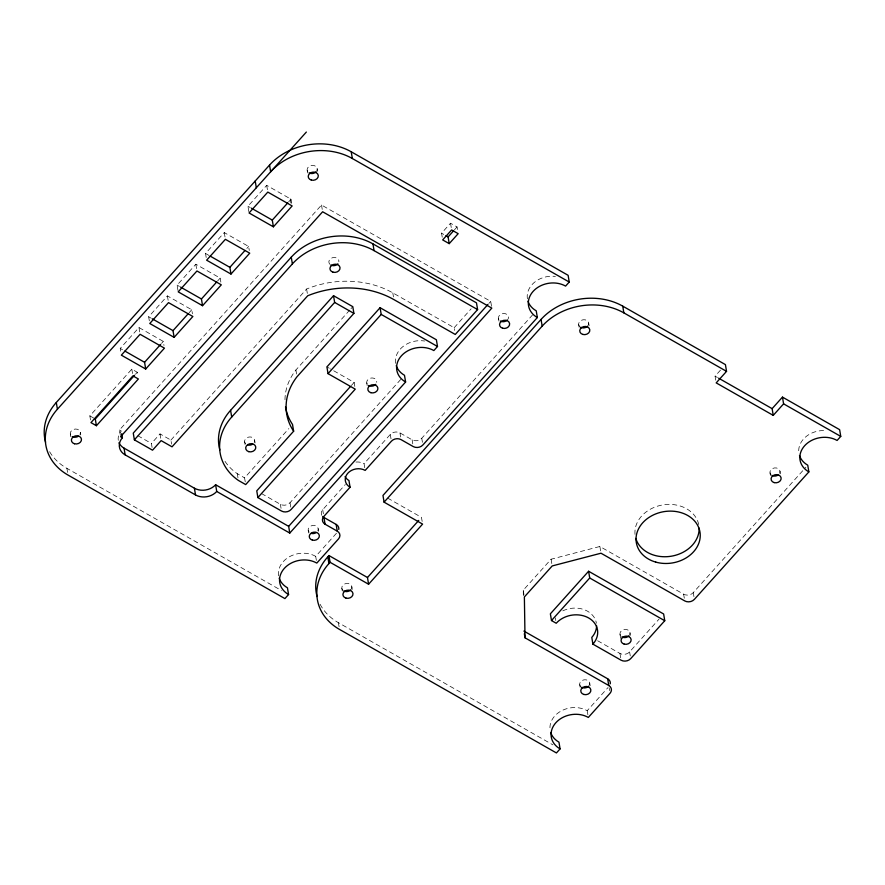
<?xml version="1.0" encoding="UTF-8"?>
<svg xmlns="http://www.w3.org/2000/svg" width="885" height="885" viewBox="0 0 885 885"><rect width="100%" height="100%" fill="white"/><g stroke="black" fill="none" stroke-linecap="round" stroke-linejoin="round"><path stroke-width="0.66" stroke-dasharray="4.42 3.32" d="M120.67 351.124L120.227 348.424L138.978 327.55L163.327 341.422L163.99 345.46M149.333 320.812L148.658 316.775L167.409 295.9L191.757 309.761L192.421 313.799M177.985 290.501L177.089 285.114L195.839 264.239L220.188 278.111L220.852 282.149M206.194 257.502L205.519 253.464L224.27 232.589L248.619 246.45L249.293 250.488M248.84 211.615L247.944 206.227L266.695 185.352L291.043 199.225L291.707 203.262M90.513 419.933L89.839 415.895L131.821 369.156L137.275 372.264L137.938 376.302M161.535 343.402L163.327 341.422M189.08 312.748L191.757 309.761M217.511 281.087L220.188 278.111M246.838 248.442L248.619 246.45M288.587 201.957L291.043 199.225M135.449 374.289L137.275 372.264M120.371 435.376L119.475 429.988L321.52 205.032L490.71 301.387L491.595 306.774M152.098 447.5L151.423 443.462L160.019 433.893L170.916 440.099L171.59 444.137M170.916 440.099L306.608 289.03A86.033 69.34 -9.4 0 1 392.807 292.88L454.16 327.716L454.602 330.415M284.981 399.755A65.767 53 -9.4 0 1 295.922 369.985L350.04 309.728M350.958 308.71L352.794 306.664M442.234 237.224L441.571 233.186L450.52 223.219L457.058 226.936L457.733 230.974M454.37 229.934L457.058 226.936M245.245 481.894L244.581 477.856L288.842 428.583M351.389 385.484L354.144 382.409L330.47 368.923M261.484 493.531L280.379 504.295A6.914 5.575 -9.4 0 0 290.026 502.724L400.794 379.388M454.16 327.716L471.13 308.832M488.863 303.444L490.71 301.387M321.808 515.313A6.914 5.575 -9.4 0 1 322.715 509.705L345.327 484.526M364.731 467.711L364.056 463.674L390.296 434.469A6.914 5.575 -9.4 0 1 399.943 432.898L412.111 439.823A6.914 5.575 -9.4 0 0 421.769 438.263L532.538 314.927M278.62 575.814A23.253 18.74 -9.4 0 1 290.037 556.411A23.253 18.74 -9.4 0 1 315.702 556.355L336.488 533.201M715.733 380.196L715.069 376.158L721.972 368.47M523.345 595.66L523.256 590.207L551.101 559.209L599.875 546.487L683.629 594.189A6.914 5.575 -9.4 0 0 693.276 592.618L805.892 467.236M597.652 640.751L619.954 653.451A6.914 5.575 -9.4 0 0 629.6 651.891L659.037 619.113M549.939 727.724A23.253 18.74 -9.4 0 1 562.882 710.113A23.253 18.74 -9.4 0 1 587.209 710.71L608.006 687.568M715.069 376.158L717.447 377.519M441.571 233.186L443.75 234.425M247.944 206.227L250.267 207.555M205.519 253.464L209.004 255.444M326.919 366.899L329.286 368.248M177.089 285.114L179.412 286.441M148.658 316.775L150.981 318.091M387.641 498.089L421.481 517.371L422.156 521.409M120.227 348.424L122.55 349.752M225.022 461.351A58.521 47.159 -9.4 0 0 237.313 473.718L244.581 477.856M137.806 435.697L151.423 443.462M119.475 429.988L121.289 431.028A15.211 12.257 -9.4 0 0 118.269 440.299M89.839 415.895L95.292 418.992M320.105 604.256A58.521 47.159 -9.4 0 0 338.424 622.697L552.926 744.86M49.615 451.726A58.521 47.159 -9.4 0 0 66.906 468.342L281.408 590.494M780.006 471.163L780.448 473.851M769.994 472.789L770.437 475.477M693.276 592.618L693.951 596.656M683.629 594.189L684.304 598.227M588.68 323.003L589.122 325.691M629.998 632.664L630.441 635.364M578.668 324.629L579.111 327.317M629.6 651.891L630.275 655.918M619.987 634.291L620.65 638.328M619.954 653.451L620.85 658.838M599.875 546.487L600.76 551.864M609.134 687.899L609.577 690.588M589.709 683.032L590.162 685.72M587.209 710.71L587.883 714.748M579.708 684.658L580.151 687.346M551.101 559.209L551.986 564.597M555.326 617.863L555.769 620.562M498.476 318.434L498.93 321.122M523.256 590.207L524.141 595.594M450.52 223.219L451.416 228.595M421.769 438.263L422.433 442.301M392.807 292.88L393.471 296.917M412.111 439.823L412.786 443.861M399.943 432.898L400.617 436.936M390.296 434.469L391.192 439.845M366.744 382.895L367.187 385.583M354.144 382.409L354.819 386.446M317.162 168.648L317.604 171.336M321.52 205.032L322.405 210.42M307.15 170.274L307.604 172.962M306.608 289.03L307.493 294.417M290.158 198.716L291.065 203.97M351.843 586.689L352.285 589.377M341.842 588.315L342.285 591.003M322.715 509.705L323.379 513.742M266.695 185.352L267.591 190.74M338.424 622.697L339.088 626.735M295.922 369.985L296.586 374.012M318.202 528.666L318.644 531.354M315.702 556.355L316.365 560.393M308.19 530.292L308.633 532.991M290.026 502.724L290.922 508.101M280.379 504.295L281.054 508.322M224.27 232.589L225.166 237.965M254.637 440.221L255.079 442.92M244.625 441.847L245.068 444.547M237.313 473.718L237.976 477.756M195.839 264.239L196.736 269.626M167.409 295.9L168.305 301.276M160.019 433.893L160.915 439.281M138.978 327.55L139.874 332.937M131.821 369.156L132.706 374.543M80.325 432.334L80.778 435.022M70.324 433.96L70.767 436.648M66.906 468.342L67.57 472.38M562.794 610.849A23.253 18.74 -9.4 0 1 596.401 623.228M620.33 635.308A5.067 4.082 -9.4 0 1 624.998 629.379A5.067 4.082 -9.4 0 1 629.644 634.788M798.712 450.742A23.253 18.74 -9.4 0 1 824.931 430.608M635.021 534.407A32.258 25.997 -9.4 0 1 663.728 504.782A32.258 25.997 -9.4 0 1 698.862 525.391M342.827 590.229A5.067 4.082 -9.4 0 1 346.19 583.469A5.067 4.082 -9.4 0 1 351.5 588.813M579.664 326.543A5.067 4.082 -9.4 0 1 583.027 319.784A5.067 4.082 -9.4 0 1 588.326 325.127M580.704 686.561A5.067 4.082 -9.4 0 1 584.056 679.813A5.067 4.082 -9.4 0 1 589.366 685.156M770.99 474.692A5.067 4.082 -9.4 0 1 774.353 467.944A5.067 4.082 -9.4 0 1 779.652 473.287M395.661 363.292A23.253 18.74 -9.4 0 1 424.645 341.024M367.087 383.902A5.067 4.082 -9.4 0 1 371.103 378.039A5.067 4.082 -9.4 0 1 376.744 382.331M245.621 443.761A5.067 4.082 -9.4 0 1 248.984 437.002A5.067 4.082 -9.4 0 1 254.283 442.345M329.884 264.294A5.067 4.082 -9.4 0 1 332.594 257.679A5.067 4.082 -9.4 0 1 338.889 261.827M527.394 298.831A23.253 18.74 -9.4 0 1 555.404 276.43M355.98 462.047A12.445 10.023 -9.4 0 1 364.056 463.674M70.656 434.977A5.067 4.082 -9.4 0 1 75.336 429.037A5.067 4.082 -9.4 0 1 79.982 434.458M307.493 171.292A5.067 4.082 -9.4 0 1 312.162 165.351A5.067 4.082 -9.4 0 1 316.819 170.772M309.186 532.206A5.067 4.082 -9.4 0 1 312.549 525.447A5.067 4.082 -9.4 0 1 317.848 530.79M498.819 319.441A5.067 4.082 -9.4 0 1 503.499 313.511A5.067 4.082 -9.4 0 1 508.145 318.932"/><path stroke-width="1.33" d="M56.297 402.487L269.538 165.075A58.521 47.159 -9.4 0 1 351.223 151.777L568.126 275.312L569.232 282.038L565.592 286.098A23.253 18.74 -9.4 0 0 533.124 291.375A23.253 18.74 -9.4 0 0 537.339 317.549L422.875 444.989A6.914 5.575 -9.4 0 1 413.229 446.56L401.06 439.624A6.914 5.575 -9.4 0 0 391.413 441.195L365.173 470.4A12.445 10.023 -9.4 0 0 347.805 473.232A12.445 10.023 -9.4 0 0 350.062 487.226L323.833 516.442A6.914 5.575 -9.4 0 0 325.083 524.219L337.251 531.144A6.914 5.575 -9.4 0 1 338.512 538.921L316.808 563.081A23.253 18.74 -9.4 0 0 284.351 568.358A23.253 18.74 -9.4 0 0 288.565 594.532L284.915 598.592L68.023 475.068A58.521 47.159 -9.4 0 1 57.414 409.213L56.297 402.487A58.521 47.159 -9.4 0 0 45.555 442.19M57.414 409.213L306.354 132.053M145.693 369.023L121.345 355.162L140.095 334.287L164.444 348.148L145.693 369.023L144.576 362.297L160.65 344.398M174.124 337.362L149.775 323.501L168.526 302.626L192.875 316.487L174.124 337.362L173.006 330.636L188.184 313.744M202.554 305.712L178.206 291.851L196.957 270.976L221.305 284.837L202.554 305.712L201.437 298.986L216.615 282.083M230.985 274.051L206.636 260.19L225.387 239.315L249.736 253.176L230.985 274.051L229.868 267.325L245.045 250.433M273.41 226.825L249.061 212.964L267.812 192.089L292.15 205.951L273.41 226.825L272.292 220.1L287.68 202.964M134.531 375.306L95.292 418.992L96.41 425.729L138.381 378.99L132.938 375.882L90.956 422.621L96.41 425.729M291.265 257.181L133.259 433.108L134.376 439.845L152.541 450.188L161.136 440.619L172.033 446.825L307.726 295.756A86.033 69.34 -9.4 0 1 393.913 299.606L455.266 334.453L477.601 309.584L476.484 302.858L372.961 243.895A58.521 47.159 -9.4 0 0 291.265 257.181L292.382 263.918L134.376 439.845M230.587 410.308L333.534 295.701L352.794 306.664L353.9 313.39L297.039 376.711A65.767 53 -9.4 0 0 293.643 431.205L245.698 484.582L238.43 480.444A58.521 47.159 -9.4 0 1 231.704 417.034L230.587 410.308A58.521 47.159 -9.4 0 0 219.845 450.011M231.704 417.034L334.641 302.427L333.534 295.701M380.085 307.703L326.919 366.899L328.025 373.636L355.261 389.146L257.878 497.569L281.496 511.021A6.914 5.575 -9.4 0 0 291.143 509.45L405.607 382.01A23.253 18.74 -9.4 0 1 401.392 355.836A23.253 18.74 -9.4 0 1 433.849 350.56L437.5 346.5L436.382 339.774L380.085 307.703L381.203 314.429L437.5 346.5M449.215 243.641L442.677 239.912L451.638 229.945L458.176 233.673L449.215 243.641L448.109 236.914L453.474 230.93M328.025 373.636L381.203 314.429M350.471 386.502L256.761 490.843L257.878 497.569M289.771 533.069L216.736 491.474A15.211 12.257 -9.4 0 1 195.508 494.925L125.161 454.868A15.211 12.257 -9.4 0 1 120.404 450.067L119.774 448.584A15.211 12.257 -9.4 0 1 122.407 437.754L120.592 436.714L322.638 211.769L491.817 308.113L289.771 533.069L288.665 526.343L487.934 304.473M317.073 596.545A58.521 47.159 -9.4 0 1 327.815 556.842L328.966 555.57L367.474 577.507L368.591 584.233L422.599 524.097L384.079 502.16L382.973 495.434L541.056 319.43A58.521 47.159 -9.4 0 1 622.741 306.144L725.423 364.62L726.541 371.357L716.186 382.884L773.236 415.375L783.59 403.848L782.473 397.111L772.118 408.649L773.236 415.375M523.898 631.082L607.652 678.773L608.769 685.51A6.914 5.575 -9.4 0 1 610.019 693.287L588.326 717.436A23.253 18.74 -9.4 0 0 555.857 722.724A23.253 18.74 -9.4 0 0 560.083 748.887L556.433 752.947L339.53 629.423A58.521 47.159 -9.4 0 1 328.921 563.579L330.072 562.296L328.966 555.57M384.079 502.16L542.162 326.156A58.521 47.159 -9.4 0 1 623.848 312.87L726.541 371.357M367.474 577.507L418.738 520.424M588.602 571.256L550.37 613.825L551.488 620.551L556.222 623.25A23.253 18.74 -9.4 0 1 588.68 617.973A23.253 18.74 -9.4 0 1 592.895 644.136L621.071 660.188A6.914 5.575 -9.4 0 0 630.717 658.617L664.757 620.728L663.639 613.991L588.602 571.256L589.72 577.994L664.757 620.728M551.488 620.551L589.72 577.994M782.473 397.111L839.633 429.667L840.75 436.394L837.099 440.453A23.253 18.74 -9.4 0 0 804.642 445.73A23.253 18.74 -9.4 0 0 808.857 471.904L694.393 599.344A6.914 5.575 -9.4 0 1 684.747 600.915L600.992 553.213L552.218 565.935L524.374 596.944L525.015 637.808L608.769 685.51M783.59 403.848L840.75 436.394M269.538 165.075L270.644 171.801A58.521 47.159 -9.4 0 1 352.341 158.515L569.232 282.038M718.631 378.194L772.118 408.649M445.929 235.664L448.109 236.914M292.382 263.918A58.521 47.159 -9.4 0 1 374.067 250.632L477.601 309.584M251.428 208.207L272.292 220.1M334.641 302.427L353.9 313.39M210.165 256.108L229.868 267.325M180.573 287.094L201.437 298.986M152.143 318.755L173.006 330.636M124.862 351.068L144.576 362.297M322.704 516.519A6.914 5.575 -9.4 0 0 323.965 517.482L336.145 524.418A6.914 5.575 -9.4 0 1 338.767 529.44M119.01 442.688L119.287 443.341A15.211 12.257 -9.4 0 0 124.044 448.131L194.401 488.199A15.211 12.257 -9.4 0 0 215.619 484.748L288.665 526.343M330.072 562.296L368.591 584.233M808.857 471.904L807.739 465.178A23.253 18.74 -9.4 0 1 799.498 455.565M622.741 306.144L623.848 312.87M541.056 319.43L542.162 326.156M592.895 644.136L591.788 637.41A23.253 18.74 -9.4 0 0 596.59 625.684M537.339 317.549L536.233 310.823A23.253 18.74 -9.4 0 1 527.98 301.21M560.083 748.887L558.966 742.161A23.253 18.74 -9.4 0 1 550.713 732.559M524.34 633.771L525.015 637.808M405.607 382.01L404.489 375.284A23.253 18.74 -9.4 0 1 396.248 365.671M372.961 243.895L374.067 250.632M351.223 151.777L352.341 158.515M350.062 487.226L348.944 480.5A12.445 10.023 -9.4 0 1 345.062 476.584M336.145 524.418L337.251 531.144M323.965 517.482L325.083 524.219M327.815 556.842L328.921 563.579M255.212 181.016L256.318 187.753M293.643 431.205L292.526 424.479A65.767 53 -9.4 0 1 285.512 406.834M288.565 594.532L287.448 587.806A23.253 18.74 -9.4 0 1 279.206 578.193M215.619 484.748L216.736 491.474M194.401 488.199L195.508 494.925M121.732 433.716L122.407 437.754M124.044 448.131L125.161 454.868M628.992 635.762A5.067 4.082 -9.4 0 1 621.912 636.912M607.652 678.773A6.914 5.575 -9.4 0 1 610.274 683.806M699.128 528.102A32.258 25.997 -9.4 0 1 671.162 556.234A32.258 25.997 -9.4 0 1 635.795 538.401M350.836 589.775A5.067 4.082 -9.4 0 1 343.767 590.926M587.673 326.089A5.067 4.082 -9.4 0 1 580.593 327.24M588.702 686.118A5.067 4.082 -9.4 0 1 581.633 687.269M778.059 475.057A5.067 4.082 -9.4 0 1 771.919 475.4M375.749 384.356A5.067 4.082 -9.4 0 1 368.669 385.506M252.69 444.126A5.067 4.082 -9.4 0 1 247.689 444.934M337.882 263.852A5.067 4.082 -9.4 0 1 330.813 265.002M78.389 436.228A5.067 4.082 -9.4 0 1 72.249 436.57M316.155 171.734A5.067 4.082 -9.4 0 1 309.075 172.885M316.255 532.571A5.067 4.082 -9.4 0 1 311.255 533.378M507.481 319.894A5.067 4.082 -9.4 0 1 500.401 321.045M74.495 443.772A5.067 4.082 -9.4 0 0 81.442 439.06A5.067 4.082 -9.4 0 0 73.378 436.781A5.067 4.082 -9.4 0 0 74.495 443.772M311.332 180.086A5.067 4.082 -9.4 0 0 318.268 175.374A5.067 4.082 -9.4 0 0 310.204 173.095A5.067 4.082 -9.4 0 0 311.332 180.086M312.372 540.115A5.067 4.082 -9.4 0 0 319.308 535.392A5.067 4.082 -9.4 0 0 311.243 533.124A5.067 4.082 -9.4 0 0 312.372 540.115M502.658 328.247A5.067 4.082 -9.4 0 0 509.605 323.534A5.067 4.082 -9.4 0 0 501.529 321.255A5.067 4.082 -9.4 0 0 502.658 328.247M248.807 451.671A5.067 4.082 -9.4 0 0 255.743 446.947A5.067 4.082 -9.4 0 0 247.678 444.679A5.067 4.082 -9.4 0 0 248.807 451.671M370.926 392.708A5.067 4.082 -9.4 0 0 377.862 387.995A5.067 4.082 -9.4 0 0 369.797 385.716A5.067 4.082 -9.4 0 0 370.926 392.708M624.168 644.114A5.067 4.082 -9.4 0 0 631.105 639.39A5.067 4.082 -9.4 0 0 623.04 637.123A5.067 4.082 -9.4 0 0 624.168 644.114M774.176 482.602A5.067 4.082 -9.4 0 0 781.112 477.889A5.067 4.082 -9.4 0 0 773.047 475.621A5.067 4.082 -9.4 0 0 774.176 482.602M583.879 694.471A5.067 4.082 -9.4 0 0 590.826 689.758A5.067 4.082 -9.4 0 0 582.761 687.479A5.067 4.082 -9.4 0 0 583.879 694.471M346.013 598.127A5.067 4.082 -9.4 0 0 352.96 593.415A5.067 4.082 -9.4 0 0 344.885 591.147A5.067 4.082 -9.4 0 0 346.013 598.127M333.07 272.204A5.067 4.082 -9.4 0 0 340.006 267.491A5.067 4.082 -9.4 0 0 331.941 265.212A5.067 4.082 -9.4 0 0 333.07 272.204M582.85 334.441A5.067 4.082 -9.4 0 0 589.786 329.729A5.067 4.082 -9.4 0 0 581.722 327.461A5.067 4.082 -9.4 0 0 582.85 334.441M655.807 562.119A32.258 25.997 -9.4 0 0 699.98 532.117A32.258 25.997 -9.4 0 0 648.639 517.659A32.258 25.997 -9.4 0 0 655.807 562.119"/></g></svg>
